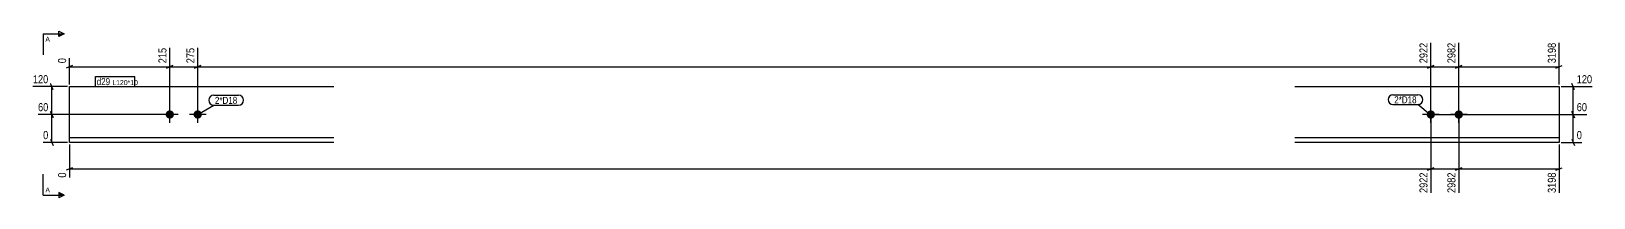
# Model space of a CAD drawing. Header units: millimetres. Extents: x 10 to 18255, y 9 to 371.
# Drawn here: x 10 to 3364, y 14 to 371 of the extents above; entities that cross this region are included whole.
import ezdxf

# ---------------------------------------------------------------- set-up
doc = ezdxf.new("R2010")
doc.units = ezdxf.units.MM
doc.linetypes.add('DXK_LINE_DOT2', pattern=[3.9198, 1.9599, -1.9599])
for name, color, linetype in [('MÅLSÆTNING', 7, 'Continuous'), ('STÅL', 7, 'Continuous'), ('TEKST', 7, 'Continuous')]:
    doc.layers.add(name, color=color, linetype=linetype)
doc.styles.add('Arial', font='ARIAL.TTF', dxfattribs={"height": 0.2})
doc.styles.add('Arial Narrow', font='ARIALN.TTF', dxfattribs={"height": 0.2})

msp = doc.modelspace()

# ---------------------------------------------------------------- hatches: boundary and pattern name
at = {"layer": 'STÅL', "linetype": 'Continuous'}
for points in [[(307.3, 183.3, -1), (307.3, 201.3, -1)], [(367.3, 183.3, -1), (367.3, 201.3, -1)], [(3014.4, 183.2, -1), (3014.4, 201.2, -1)], [(3074.4, 183.2, -1), (3074.4, 201.2, -1)]]:
    msp.add_hatch(color=3, dxfattribs=at).paths.add_polyline_path(points)
at = {"layer": 'TEKST', "linetype": 'Continuous'}
for points in [[(69.4, 359.8), (69.4, 365.4), (80.7, 365.4)], [(69.4, 19.1), (69.4, 24.8), (80.7, 19.1)]]:
    msp.add_hatch(color=30, dxfattribs=at).paths.add_polyline_path(points)

# ---------------------------------------------------------------- linework, layer by layer
at = {"layer": 'MÅLSÆTNING', "color": 7, "linetype": 'Continuous'}
for p, q in [((3014.4, 196.7), (3014.4, 346.3)), ((3014.4, 196.7), (3014.4, 346.3)), ((3074.4, 196.7), (3074.4, 346.3)), ((3074.4, 196.7), (3074.4, 346.3)), ((3289.9, 256.8), (3289.9, 346.3)), ((91.9, 256.8), (91.9, 313.4)), ((307.3, 196.8), (307.3, 335.3)), ((307.3, 196.8), (307.3, 335.3)), ((367.3, 196.8), (367.3, 335.3)), ((367.3, 196.8), (367.3, 335.3)), ((98.7, 297.5), (85.2, 292.1)), ((91.9, 294.8), (307.3, 294.8)), ((314.1, 297.5), (300.6, 292.1)), ((300.6, 292.1), (314.1, 297.5)), ((307.3, 294.8), (367.3, 294.8)), ((374.1, 297.5), (360.6, 292.1)), ((360.6, 292.1), (374.1, 297.5)), ((367.3, 294.8), (3014.4, 294.8)), ((3021.1, 297.5), (3007.6, 292.1)), ((3007.6, 292.1), (3021.1, 297.5)), ((3014.4, 294.8), (3074.4, 294.8)), ((3081.1, 297.5), (3067.6, 292.1)), ((3067.6, 292.1), (3081.1, 297.5)), ((3074.4, 294.8), (3289.9, 294.8)), ((3283.1, 292.1), (3296.6, 297.5)), ((87.4, 252.3), (13.5, 252.3)), ((56.8, 245.5), (51.4, 259)), ((54.1, 192.3), (54.1, 252.3)), ((3294.4, 252.3), (3360.6, 252.3)), ((3322.7, 245.5), (3317.3, 259)), ((3320, 192.2), (3320, 252.3)), ((302.8, 192.3), (24.5, 192.3)), ((302.8, 192.3), (24.5, 192.3)), ((51.4, 199), (56.8, 185.5)), ((56.8, 185.5), (51.4, 199)), ((54.1, 132.3), (54.1, 192.3)), ((3014.4, 187.7), (3014.4, 23.8)), ((3014.4, 187.7), (3014.4, 23.8)), ((3018.9, 192.2), (3349.6, 192.2)), ((3018.9, 192.2), (3349.6, 192.2)), ((3074.4, 187.7), (3074.4, 23.8)), ((3074.4, 187.7), (3074.4, 23.8)), ((3317.3, 198.9), (3322.7, 185.4)), ((3322.7, 185.4), (3317.3, 198.9)), ((3320, 132.3), (3320, 192.2)), ((51.4, 139), (56.8, 125.5)), ((3317.3, 139), (3322.7, 125.5)), ((87.4, 132.3), (35.4, 132.3)), ((91.9, 127.8), (91.9, 56.7)), ((3289.9, 127.8), (3289.9, 23.8)), ((3294.4, 132.3), (3338.6, 132.3)), ((98.7, 78), (85.2, 72.6)), ((91.9, 75.3), (3014.4, 75.3)), ((3021.1, 78), (3007.6, 72.6)), ((3007.6, 72.6), (3021.1, 78)), ((3014.4, 75.3), (3074.4, 75.3)), ((3081.1, 78), (3067.6, 72.6)), ((3067.6, 72.6), (3081.1, 78)), ((3074.4, 75.3), (3289.9, 75.3)), ((3283.1, 72.6), (3296.6, 78))]:
    msp.add_line(p, q, dxfattribs=at)
at = {"layer": 'STÅL', "color": 2, "linetype": 'Continuous'}
for p, q in [((91.9, 132.3), (91.9, 252.3)), ((91.9, 252.3), (659.3, 252.3)), ((2722.4, 252.3), (3289.9, 252.3)), ((3289.9, 252.3), (3289.9, 132.3)), ((659.3, 142.3), (91.9, 142.3)), ((3289.9, 142.3), (2722.4, 142.3)), ((659.3, 132.3), (91.9, 132.3)), ((3289.9, 132.3), (2722.4, 132.3))]:
    msp.add_line(p, q, dxfattribs=at)
at = {"layer": 'STÅL', "color": 7, "linetype": 'DXK_LINE_DOT2'}
for p, q in [((3289.9, 252.3), (3289.9, 251.8)), ((3289.9, 251.8), (3289.9, 248.3))]:
    msp.add_line(p, q, dxfattribs=at)
at = {"layer": 'STÅL', "color": 3, "linetype": 'Continuous'}
for p, q in [((307.3, 174.3), (307.3, 210.3)), ((367.3, 174.3), (367.3, 210.3)), ((3014.4, 174.2), (3014.4, 210.2)), ((3074.4, 174.2), (3074.4, 210.2)), ((325.3, 192.3), (289.3, 192.3)), ((385.3, 192.3), (349.3, 192.3)), ((3032.4, 192.2), (2996.4, 192.2)), ((3092.4, 192.2), (3056.4, 192.2))]:
    msp.add_line(p, q, dxfattribs=at)
at = {"layer": 'TEKST', "color": 30, "linetype": 'Continuous'}
for p, q in [((69.4, 359.8), (69.4, 371.1)), ((69.4, 371.1), (80.7, 365.4)), ((80.7, 365.4), (69.4, 359.8)), ((80.7, 19.1), (69.4, 24.8)), ((69.4, 24.8), (69.4, 13.5)), ((80.7, 19.1), (69.4, 13.5))]:
    msp.add_line(p, q, dxfattribs=at)

# ---------------------------------------------------------------- wipeouts: each hides what was drawn before it
at = {"color": 0, "linetype": 'Continuous'}
for points in [[(50.2, 348.6), (50.2, 359.8), (40.2, 359.8), (40.2, 348.6)], [(50.2, 24.8), (50.2, 36), (40.2, 36), (40.2, 24.8)]]:
    msp.add_wipeout(points, dxfattribs=at).dxf.layer = 'TEKST'
at = {"color": 0}
for points in [[(452.2, 215.1), (452.2, 230.9), (404.2, 230.9), (404.2, 215.1)], [(2983.9, 216.3), (2983.9, 232.1), (2935.9, 232.1), (2935.9, 216.3)]]:
    msp.add_wipeout(points, dxfattribs=at).dxf.layer = 'TEKST'

# ---------------------------------------------------------------- next in the draw order: linework, layer by layer
at = {"layer": 'TEKST', "color": 30, "linetype": 'Continuous'}
for p, q in [((35.7, 365.4), (35.7, 320.4)), ((35.7, 365.4), (80.7, 365.4)), ((35.7, 19.1), (35.7, 64.1)), ((35.7, 19.1), (80.7, 19.1))]:
    msp.add_line(p, q, dxfattribs=at)

# ---------------------------------------------------------------- next in the draw order: texts
at = {"layer": 'TEKST', "color": 96, "linetype": 'Continuous', "style": 'Arial'}
for p in [(40.2, 348.6), (40.2, 24.8)]:
    msp.add_text('A', height=10.7, dxfattribs=at).set_placement(p)

# ---------------------------------------------------------------- next in the draw order: wipeouts: each hides what was drawn before it
at = {"color": 0, "linetype": 'Continuous'}
for points in [[(303.7, 338.9), (278.5, 338.9), (278.5, 298.8), (303.7, 298.8)], [(363.7, 338.9), (338.5, 338.9), (338.5, 298.8), (363.7, 298.8)], [(3010.8, 349.9), (2985.6, 349.9), (2985.6, 298.8), (3010.8, 298.8)], [(3070.8, 349.9), (3045.6, 349.9), (3045.6, 298.8), (3070.8, 298.8)], [(3286.3, 349.9), (3261.1, 349.9), (3261.1, 298.8), (3286.3, 298.8)], [(88.3, 317), (63.1, 317), (63.1, 298.8), (88.3, 298.8)], [(50, 255.9), (50, 281.1), (9.9, 281.1), (9.9, 255.9)], [(3364.2, 255.9), (3364.2, 281.1), (3324.1, 281.1), (3324.1, 255.9)], [(50, 195.9), (50, 221.1), (20.9, 221.1), (20.9, 195.9)], [(3353.2, 195.8), (3353.2, 221), (3324.1, 221), (3324.1, 195.8)], [(50, 135.9), (50, 161.1), (31.8, 161.1), (31.8, 135.9)], [(3342.2, 135.9), (3342.2, 161.1), (3324.1, 161.1), (3324.1, 135.9)], [(88.3, 71.2), (63.1, 71.2), (63.1, 53.1), (88.3, 53.1)], [(3010.8, 71.2), (2985.6, 71.2), (2985.6, 20.2), (3010.8, 20.2)], [(3070.8, 71.2), (3045.6, 71.2), (3045.6, 20.2), (3070.8, 20.2)], [(3286.3, 71.2), (3261.1, 71.2), (3261.1, 20.2), (3286.3, 20.2)]]:
    msp.add_wipeout(points, dxfattribs=at).dxf.layer = 'MÅLSÆTNING'
at = {"color": 0}
for points in [[(179.2, 255.4), (179.2, 271.2), (150.4, 271.2), (150.4, 255.4)], [(452.2, 215.1), (452.2, 230.9), (404.2, 230.9), (404.2, 215.1)], [(2983.9, 216.3), (2983.9, 232.1), (2935.9, 232.1), (2935.9, 216.3)]]:
    msp.add_wipeout(points, dxfattribs=at).dxf.layer = 'TEKST'

# ---------------------------------------------------------------- next in the draw order: linework, layer by layer
at = {"layer": 'TEKST', "color": 7, "linetype": 'Continuous'}
for p, q in [((367.3, 192.3), (401.5, 212.4)), ((401.5, 233.6), (454.9, 233.6)), ((401.5, 212.4), (454.9, 212.4)), ((2933.2, 234.8), (2986.6, 234.8)), ((2933.2, 213.6), (2986.6, 213.6)), ((3013.1, 191.9), (2986.6, 213.6))]:
    msp.add_line(p, q, dxfattribs=at)
for centre, start, end in [((401.5, 223), 90, 270), ((454.9, 223), 270, 90), ((2933.2, 224.2), 90, 270), ((2986.6, 224.2), 270, 90)]:
    msp.add_arc(centre, 10.6, start, end, dxfattribs=at)

# ---------------------------------------------------------------- next in the draw order: texts
at = {"layer": 'MÅLSÆTNING', "color": 3, "linetype": 'Continuous', "style": 'Arial Narrow'}
for s, height, p in [('2922', 17.18, (3007.2, 302.4)), ('2982', 17.18, (3067.2, 302.4)), ('3198', 17.18, (3282.7, 302.4)), ('0', 17.2, (84.7, 302.4)), ('215', 17.18, (300.1, 302.4)), ('275', 17.18, (360.1, 302.4)), ('0', 17.2, (84.7, 56.7)), ('2922', 17.18, (3007.2, 23.8)), ('2982', 17.18, (3067.2, 23.8)), ('3198', 17.18, (3282.7, 23.8))]:
    msp.add_text(s, height=height, rotation=90.0002, dxfattribs=at).set_placement(p)
for s, height, p in [('120', 17.18, (13.5, 259.5)), ('120', 17.18, (3327.7, 259.5)), ('60', 17.18, (24.5, 199.5)), ('60', 17.18, (3327.7, 199.4)), ('0', 17.2, (35.4, 139.5)), ('0', 17.2, (3327.7, 139.5))]:
    msp.add_text(s, height=height, dxfattribs=at).set_placement(p)
at = {"layer": 'TEKST', "color": 3, "style": 'Arial Narrow'}
for p in [(404.2, 215.1), (2935.9, 216.3)]:
    msp.add_text('2*D18', height=15.03, dxfattribs=at).set_placement(p)

# ---------------------------------------------------------------- next in the draw order: wipeouts: each hides what was drawn before it
at = {"color": 0}
msp.add_wipeout([(179.2, 255.4), (179.2, 271.2), (150.4, 271.2), (150.4, 255.4)], dxfattribs=at).dxf.layer = 'TEKST'

# ---------------------------------------------------------------- next in the draw order: linework, layer by layer
at = {"layer": 'TEKST', "color": 7, "linetype": 'Continuous'}
msp.add_line((147.7, 252.7), (147.7, 273.9), dxfattribs=at)

# ---------------------------------------------------------------- next in the draw order: wipeouts: each hides what was drawn before it
at = {"color": 0}
msp.add_wipeout([(229.9, 255.4), (229.9, 266.7), (184, 266.7), (184, 255.4)], dxfattribs=at).dxf.layer = 'TEKST'

# ---------------------------------------------------------------- next in the draw order: wipeouts: each hides what was drawn before it
msp.add_wipeout([(229.9, 255.4), (229.9, 266.7), (184, 266.7), (184, 255.4)], dxfattribs=at).dxf.layer = 'TEKST'

# ---------------------------------------------------------------- next in the draw order: linework, layer by layer
at = {"layer": 'TEKST', "color": 7, "linetype": 'Continuous'}
for p, q in [((147.7, 273.9), (232.6, 273.9)), ((232.6, 252.7), (232.6, 273.9)), ((147.7, 252.7), (232.6, 252.7))]:
    msp.add_line(p, q, dxfattribs=at)

# ---------------------------------------------------------------- next in the draw order: texts
at = {"layer": 'TEKST', "color": 3, "style": 'Arial Narrow'}
for s, height, p in [('d29', 15.03, (150.4, 255.4)), ('L120*10', 10.74, (184, 255.4))]:
    msp.add_text(s, height=height, dxfattribs=at).set_placement(p)

doc.saveas('drawing.dxf')
